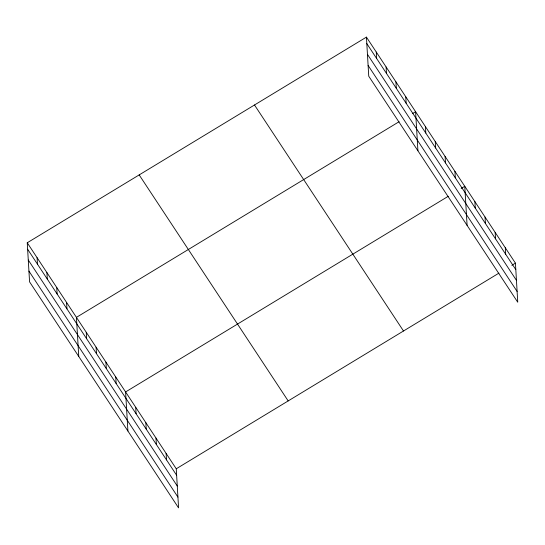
<?xml version="1.0" encoding="UTF-8"?>
<svg xmlns="http://www.w3.org/2000/svg" width="545" height="545" viewBox="0 0 545 545"><rect width="100%" height="100%" fill="white"/><g stroke="black" fill="none" stroke-linecap="round" stroke-linejoin="round"><path stroke-width="0.82" d="M27.25 242.777L176.253 468.789L178.569 507.879L29.573 281.867L27.25 242.777L366.431 37.121L515.427 263.133L517.75 302.223L368.747 76.211L366.431 37.121M399.097 121.712L76.423 317.36L78.746 356.45M412.729 113.449L415.597 111.705L417.92 150.795M448.262 196.295L125.588 391.944L127.912 431.034M461.179 188.461L464.769 186.288L467.092 225.378M176.253 468.789L498.927 273.134M511.837 265.306L515.427 263.133M366.812 43.593L515.808 269.598M367.453 54.357L516.449 280.362M368.113 65.448L517.11 291.452M254.501 104.987L403.498 330.999M139.179 174.911L288.176 400.922M27.632 249.249L176.634 475.254M28.272 260.013L177.275 486.017M28.933 271.103L177.936 497.108M505.297 247.764L505.678 254.229M495.167 232.395L495.548 238.86M485.03 217.026L485.418 223.491M474.899 201.657L475.281 208.122M454.932 171.368L455.32 177.84M445.102 156.456L445.483 162.921M435.264 141.536L435.653 148.008M425.434 126.624L425.815 133.089M405.766 96.792L406.148 103.257M395.929 81.873L396.317 88.338M386.098 66.96L386.48 73.425M376.261 52.041L376.643 58.506M166.116 453.42L166.504 459.885M155.986 438.051L156.367 444.516M145.856 422.682L146.237 429.147M135.719 407.313L136.107 413.778M115.758 377.024L116.139 383.496M105.921 362.112L106.309 368.577M96.09 347.192L96.472 353.664M86.253 332.28L86.641 338.745M66.585 302.448L66.967 308.913M56.755 287.528L57.136 293.993M46.918 272.616L47.299 279.081M37.087 257.696L37.469 264.161"/></g></svg>
